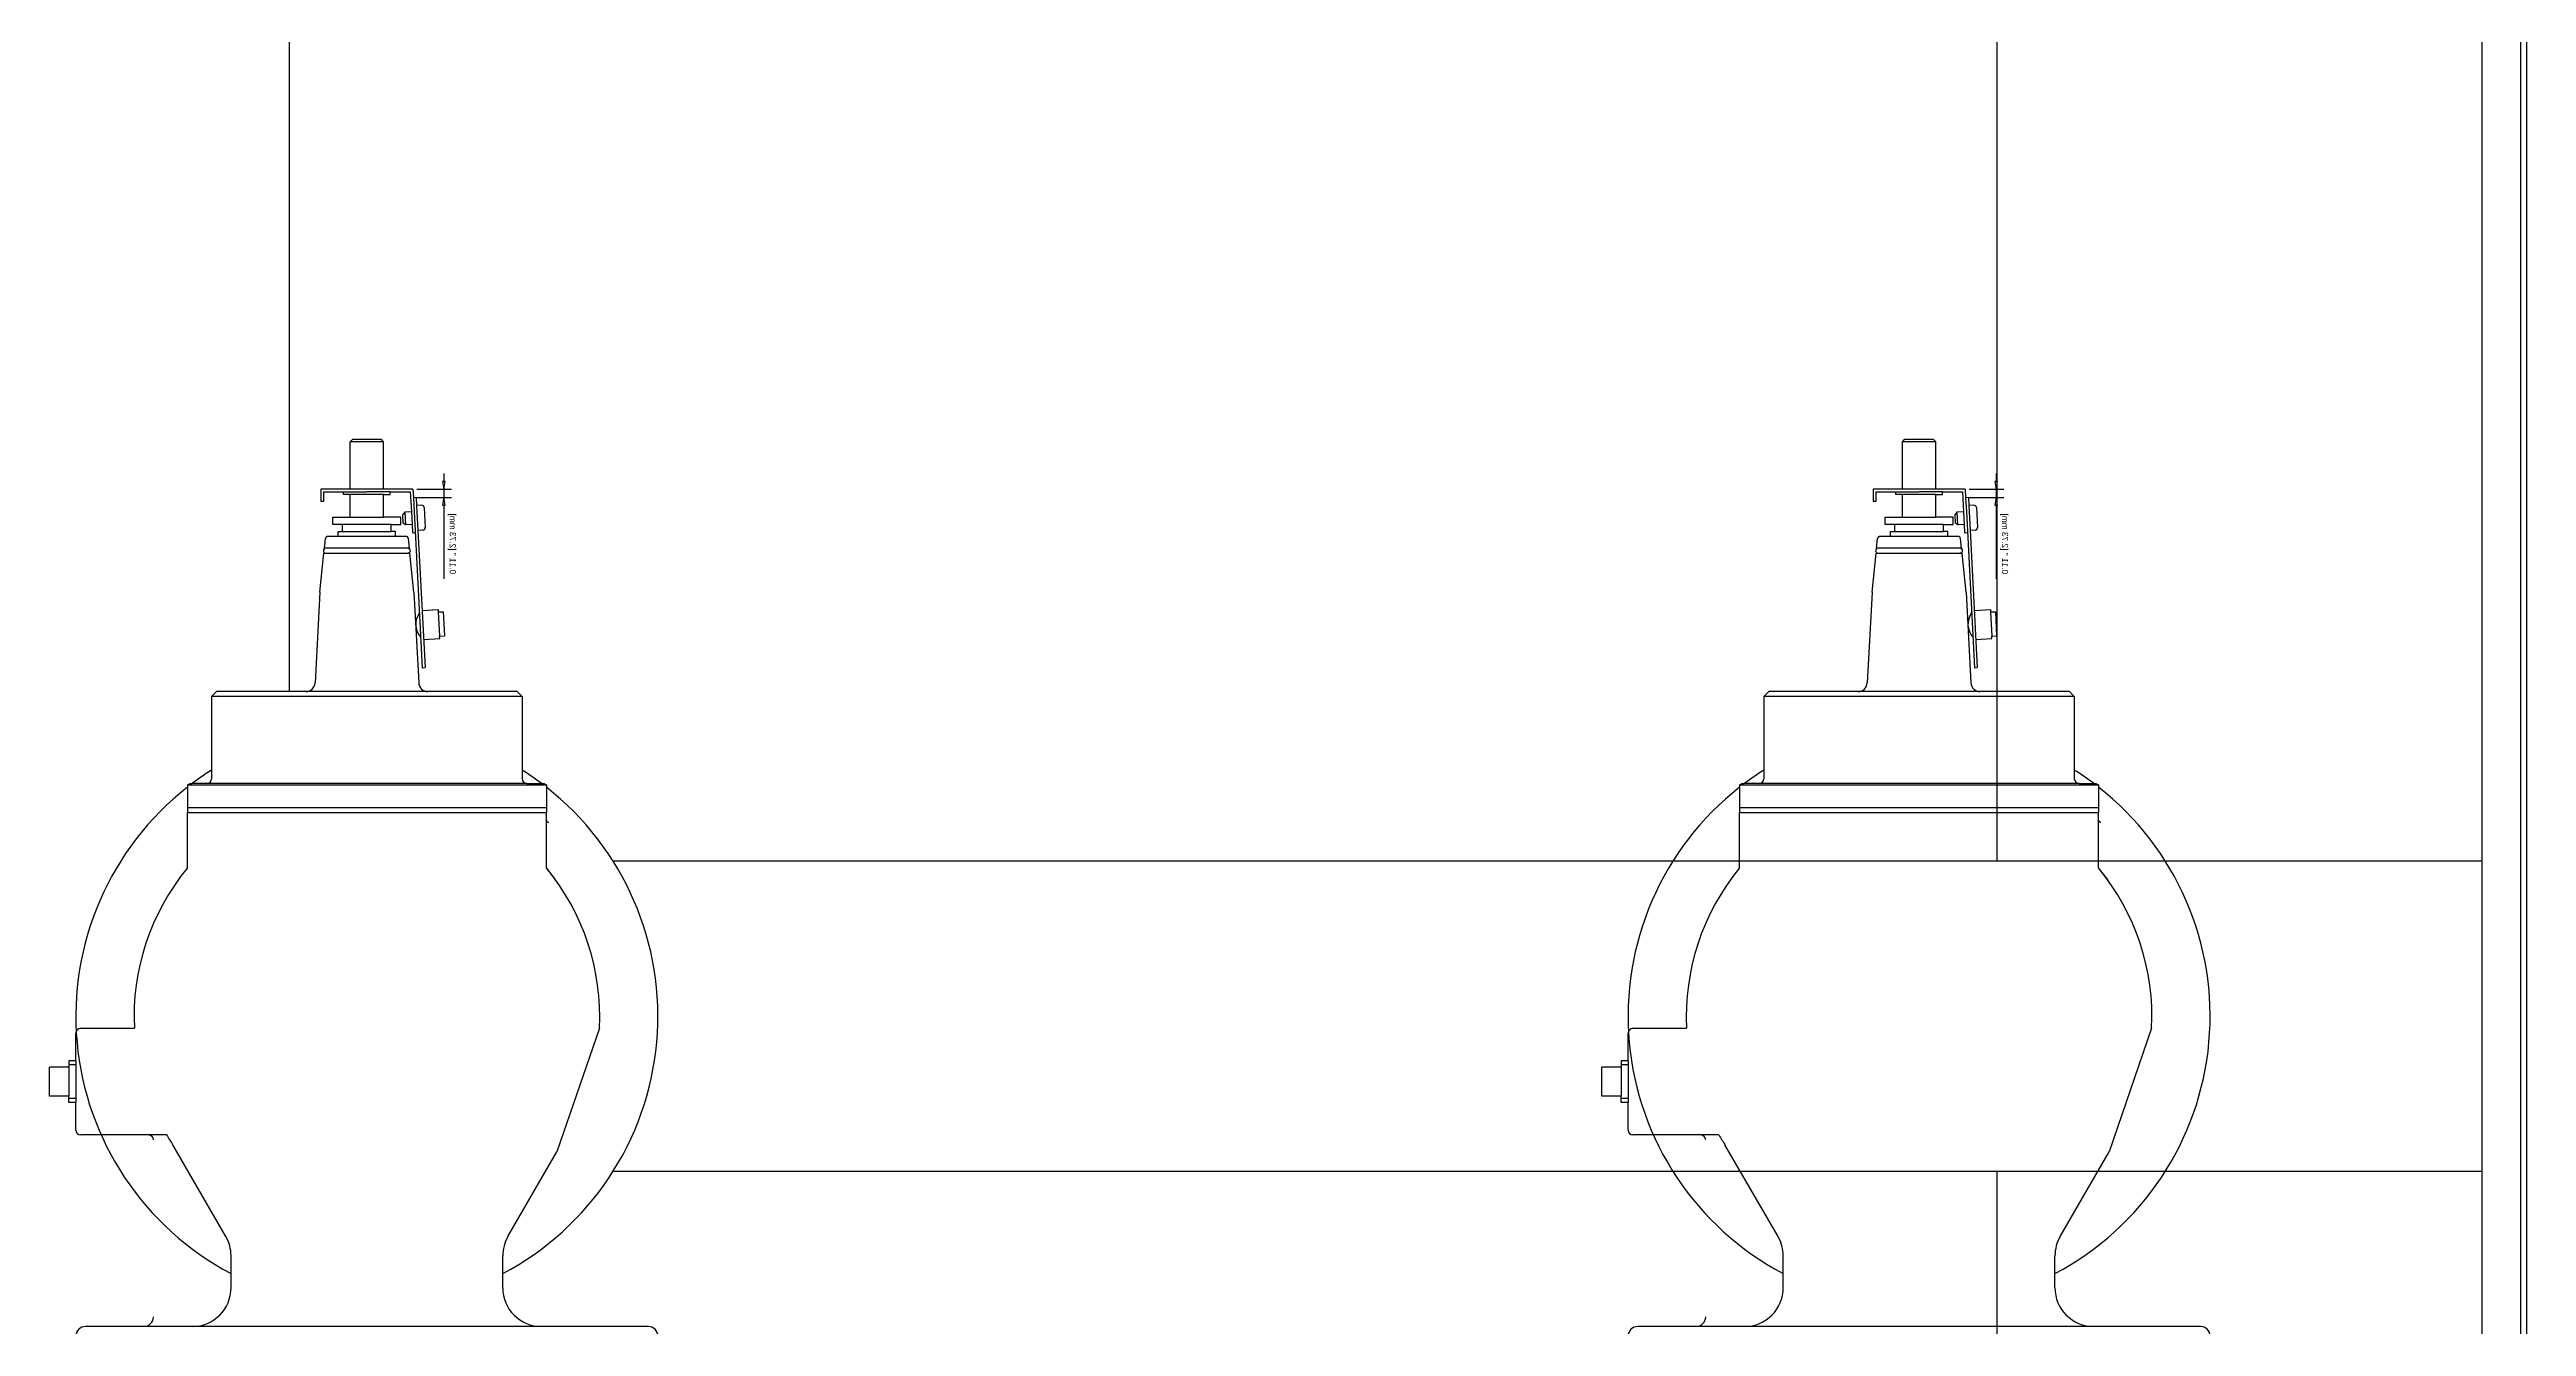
# Model space of a CAD drawing. Header units: inches. Extents: x 3739 to 4246, y 1221 to 1542.
# Drawn here: x 3894.09 to 3926.01, y 1333.11 to 1349.57 of the extents above; entities that cross this region are included whole.
import ezdxf

# ---------------------------------------------------------------- set-up
doc = ezdxf.new("R2010")
doc.units = ezdxf.units.IN
doc.header["$MEASUREMENT"] = 0
for name, color, linetype in [('WATANK', 7, 'Continuous'), ('WDPUMP', 7, 'Continuous'), ('WEPC', 7, 'Continuous'), ('WSPUMP', 7, 'Continuous')]:
    doc.layers.add(name, color=color, linetype=linetype)

msp = doc.modelspace()

# ---------------------------------------------------------------- linework, layer by layer
at = {"layer": 'WATANK', "color": 0, "linetype": 'Continuous'}
msp.add_line((3925.4322, 1384.1602), (3925.4322, 1322.1602), dxfattribs=at)
msp.add_line((3925.4322, 1384.1602), (3925.4322, 1322.1602), dxfattribs=at)
at = {"layer": 'WATANK', "color": 0, "linetype": 'Continuous', "lineweight": 15}
msp.add_open_spline([(3925.4322, 1377.1289), (3925.4322, 1323.9102)], degree=1, dxfattribs=at)
msp.add_open_spline([(3925.4322, 1377.1289), (3925.4322, 1323.9102)], degree=1, dxfattribs=at)
at = {"layer": 'WDPUMP', "color": 0, "linetype": 'Continuous'}
for p, q in [((3897.1822, 1359.0362), (3897.1822, 1341.2917)), ((3919.1822, 1359.0362), (3919.1822, 1341.2917)), ((3897.9682, 1344.5124), (3897.9995, 1344.5437)), ((3897.9682, 1343.9016), (3897.9682, 1344.5124)), ((3898.3962, 1344.5124), (3897.9682, 1344.5124)), ((3897.9995, 1344.5437), (3898.3649, 1344.5437)), ((3898.3962, 1344.5124), (3898.3649, 1344.5437)), ((3898.3962, 1343.9016), (3898.3962, 1344.5124)), ((3917.9682, 1344.5124), (3917.9995, 1344.5437)), ((3917.9682, 1343.9016), (3917.9682, 1344.5124)), ((3918.3962, 1344.5124), (3917.9682, 1344.5124)), ((3917.9995, 1344.5437), (3918.3649, 1344.5437)), ((3918.3962, 1344.5124), (3918.3649, 1344.5437)), ((3918.3962, 1343.9016), (3918.3962, 1344.5124)), ((3899.1912, 1344.0016), (3899.1559, 1344.0016)), ((3899.1559, 1344.0016), (3899.1735, 1343.9016)), ((3899.1735, 1344.1016), (3899.1735, 1344.0016)), ((3899.1735, 1343.9016), (3899.1912, 1344.0016)), ((3919.1912, 1344.0016), (3919.1559, 1344.0016)), ((3919.1559, 1344.0016), (3919.1735, 1343.9016)), ((3919.1735, 1344.1016), (3919.1735, 1344.0016)), ((3919.1735, 1343.9016), (3919.1912, 1344.0016)), ((3898.7757, 1343.9016), (3897.5887, 1343.9016)), ((3897.5887, 1343.9016), (3897.5887, 1343.7407)), ((3897.6246, 1343.7407), (3897.5887, 1343.7407)), ((3897.6246, 1343.8657), (3897.8822, 1343.8657)), ((3897.6246, 1343.8657), (3897.6246, 1343.7407)), ((3897.8822, 1343.8657), (3898.1822, 1343.8657)), ((3897.8822, 1343.8307), (3897.8822, 1343.8657)), ((3897.9682, 1343.8307), (3897.8822, 1343.8307)), ((3898.3962, 1343.8307), (3897.9682, 1343.8307)), ((3897.9682, 1343.5409), (3897.9682, 1343.8307)), ((3898.4822, 1343.8657), (3898.1822, 1343.8657)), ((3898.3962, 1343.8307), (3898.4822, 1343.8307)), ((3898.3962, 1343.5409), (3898.3962, 1343.8307)), ((3898.4822, 1343.8307), (3898.4822, 1343.8657)), ((3898.4822, 1343.8657), (3898.7416, 1343.8657)), ((3898.7552, 1343.6072), (3898.6702, 1343.6027)), ((3898.7416, 1343.8657), (3898.7552, 1343.6072)), ((3898.7552, 1343.6072), (3898.7637, 1343.4436)), ((3898.7757, 1343.9016), (3898.7813, 1343.7941)), ((3898.7813, 1343.7941), (3898.8172, 1343.7959)), ((3898.7813, 1343.7941), (3898.791, 1343.6091)), ((3898.791, 1343.6091), (3898.7996, 1343.4455)), ((3898.8172, 1343.7959), (3898.8227, 1343.6898)), ((3898.8874, 1343.6931), (3898.8227, 1343.6898)), ((3898.8227, 1343.6898), (3898.8396, 1343.3686)), ((3898.8257, 1343.9016), (3899.2735, 1343.9016)), ((3898.8313, 1343.7941), (3899.2735, 1343.7941)), ((3898.9203, 1343.6635), (3898.9339, 1343.4049)), ((3899.1735, 1343.7941), (3899.1559, 1343.6941)), ((3899.1559, 1343.6941), (3899.1912, 1343.6941)), ((3899.1735, 1343.9016), (3899.1735, 1343.7941)), ((3899.1912, 1343.6941), (3899.1735, 1343.7941)), ((3899.1735, 1343.6941), (3899.1735, 1343.5941)), ((3918.7757, 1343.9016), (3917.5887, 1343.9016)), ((3917.5887, 1343.9016), (3917.5887, 1343.7407)), ((3917.6246, 1343.7407), (3917.5887, 1343.7407)), ((3917.6246, 1343.8657), (3917.8822, 1343.8657)), ((3917.6246, 1343.8657), (3917.6246, 1343.7407)), ((3917.8822, 1343.8657), (3918.1822, 1343.8657)), ((3917.8822, 1343.8307), (3917.8822, 1343.8657)), ((3917.9682, 1343.8307), (3917.8822, 1343.8307)), ((3918.3962, 1343.8307), (3917.9682, 1343.8307)), ((3917.9682, 1343.5409), (3917.9682, 1343.8307)), ((3918.4822, 1343.8657), (3918.1822, 1343.8657)), ((3918.3962, 1343.8307), (3918.4822, 1343.8307)), ((3918.3962, 1343.5409), (3918.3962, 1343.8307)), ((3918.4822, 1343.8307), (3918.4822, 1343.8657)), ((3918.4822, 1343.8657), (3918.7416, 1343.8657)), ((3918.7552, 1343.6072), (3918.6702, 1343.6027)), ((3918.7416, 1343.8657), (3918.7552, 1343.6072)), ((3918.7552, 1343.6072), (3918.7637, 1343.4436)), ((3918.7757, 1343.9016), (3918.7813, 1343.7941)), ((3918.7813, 1343.7941), (3918.8172, 1343.7959)), ((3918.7813, 1343.7941), (3918.791, 1343.6091)), ((3918.791, 1343.6091), (3918.7996, 1343.4455)), ((3918.8172, 1343.7959), (3918.8227, 1343.6898)), ((3918.8874, 1343.6931), (3918.8227, 1343.6898)), ((3918.8227, 1343.6898), (3918.8396, 1343.3686)), ((3918.8257, 1343.9016), (3919.2735, 1343.9016)), ((3918.8313, 1343.7941), (3919.2735, 1343.7941)), ((3918.9203, 1343.6635), (3918.9339, 1343.4049)), ((3919.1735, 1343.7941), (3919.1559, 1343.6941)), ((3919.1559, 1343.6941), (3919.1912, 1343.6941)), ((3919.1735, 1343.9016), (3919.1735, 1343.7941)), ((3919.1912, 1343.6941), (3919.1735, 1343.7941)), ((3919.1735, 1343.6941), (3919.1735, 1343.5941)), ((3898.6852, 1343.2922), (3897.6791, 1343.2922)), ((3897.7447, 1343.5409), (3897.9682, 1343.5409)), ((3897.7447, 1343.4472), (3897.7447, 1343.5409)), ((3897.8697, 1343.4472), (3897.7447, 1343.4472)), ((3897.8117, 1343.3534), (3897.8697, 1343.3534)), ((3897.8117, 1343.2922), (3897.8117, 1343.3534)), ((3898.4947, 1343.4472), (3897.8697, 1343.4472)), ((3897.8697, 1343.3534), (3897.8697, 1343.4472)), ((3897.8697, 1343.3534), (3898.4947, 1343.3534)), ((3897.9682, 1343.5409), (3898.3962, 1343.5409)), ((3898.6197, 1343.5409), (3898.3962, 1343.5409)), ((3898.4947, 1343.3534), (3898.4947, 1343.4472)), ((3898.4947, 1343.4472), (3898.6197, 1343.4472)), ((3898.5527, 1343.3534), (3898.4947, 1343.3534)), ((3898.5527, 1343.2922), (3898.5527, 1343.3534)), ((3898.6197, 1343.4472), (3898.6197, 1343.5409)), ((3898.6702, 1343.6027), (3898.6412, 1343.5706)), ((3898.6412, 1343.5706), (3898.6466, 1343.4681)), ((3898.6788, 1343.4392), (3898.6466, 1343.4681)), ((3898.6702, 1343.6027), (3898.6788, 1343.4392)), ((3898.7637, 1343.4436), (3898.6788, 1343.4392)), ((3898.7637, 1343.4436), (3898.7692, 1343.3398)), ((3898.7692, 1343.3398), (3898.805, 1343.3417)), ((3898.7996, 1343.4455), (3898.8964, 1341.5983)), ((3898.9043, 1343.372), (3898.8396, 1343.3686)), ((3898.8396, 1343.3686), (3898.9322, 1341.6002)), ((3899.1735, 1343.5941), (3899.1735, 1342.7449)), ((3918.6852, 1343.2922), (3917.6791, 1343.2922)), ((3917.7447, 1343.5409), (3917.9682, 1343.5409)), ((3917.7447, 1343.4472), (3917.7447, 1343.5409)), ((3917.8697, 1343.4472), (3917.7447, 1343.4472)), ((3917.8117, 1343.3534), (3917.8697, 1343.3534)), ((3917.8117, 1343.2922), (3917.8117, 1343.3534)), ((3918.4947, 1343.4472), (3917.8697, 1343.4472)), ((3917.8697, 1343.3534), (3917.8697, 1343.4472)), ((3917.8697, 1343.3534), (3918.4947, 1343.3534)), ((3917.9682, 1343.5409), (3918.3962, 1343.5409)), ((3918.6197, 1343.5409), (3918.3962, 1343.5409)), ((3918.4947, 1343.3534), (3918.4947, 1343.4472)), ((3918.4947, 1343.4472), (3918.6197, 1343.4472)), ((3918.5527, 1343.3534), (3918.4947, 1343.3534)), ((3918.5527, 1343.2922), (3918.5527, 1343.3534)), ((3918.6197, 1343.4472), (3918.6197, 1343.5409)), ((3918.6702, 1343.6027), (3918.6412, 1343.5706)), ((3918.6412, 1343.5706), (3918.6466, 1343.4681)), ((3918.6788, 1343.4392), (3918.6466, 1343.4681)), ((3918.6702, 1343.6027), (3918.6788, 1343.4392)), ((3918.7637, 1343.4436), (3918.6788, 1343.4392)), ((3918.7637, 1343.4436), (3918.7692, 1343.3398)), ((3918.7692, 1343.3398), (3918.805, 1343.3417)), ((3918.7996, 1343.4455), (3918.8964, 1341.5983)), ((3918.9043, 1343.372), (3918.8396, 1343.3686)), ((3918.8396, 1343.3686), (3918.9322, 1341.6002)), ((3919.1735, 1343.5941), (3919.1735, 1342.7449)), ((3897.5756, 1342.5749), (3897.628, 1343.074)), ((3897.628, 1343.074), (3898.7363, 1343.074)), ((3897.628, 1343.074), (3897.6554, 1343.074)), ((3897.6351, 1343.141), (3897.648, 1343.2641)), ((3898.7293, 1343.141), (3897.6351, 1343.141)), ((3897.6554, 1343.141), (3897.6351, 1343.141)), ((3898.709, 1343.141), (3898.7293, 1343.141)), ((3898.7363, 1343.074), (3898.709, 1343.074)), ((3898.7293, 1343.141), (3898.7164, 1343.2641)), ((3898.7888, 1342.5749), (3898.7363, 1343.074)), ((3917.5756, 1342.5749), (3917.628, 1343.074)), ((3917.628, 1343.074), (3918.7363, 1343.074)), ((3917.628, 1343.074), (3917.6554, 1343.074)), ((3917.6351, 1343.141), (3917.648, 1343.2641)), ((3918.7293, 1343.141), (3917.6351, 1343.141)), ((3917.6554, 1343.141), (3917.6351, 1343.141)), ((3918.709, 1343.141), (3918.7293, 1343.141)), ((3918.7363, 1343.074), (3918.709, 1343.074)), ((3918.7293, 1343.141), (3918.7164, 1343.2641)), ((3918.7888, 1342.5749), (3918.7363, 1343.074)), ((3897.5756, 1342.5749), (3897.5142, 1341.4036)), ((3898.7888, 1342.5749), (3898.8502, 1341.4036)), ((3898.8936, 1342.3382), (3899.1005, 1342.349)), ((3899.1005, 1342.349), (3899.1021, 1342.3179)), ((3917.5756, 1342.5749), (3917.5142, 1341.4036)), ((3918.7888, 1342.5749), (3918.8502, 1341.4036)), ((3918.8936, 1342.3382), (3919.1005, 1342.349)), ((3919.1005, 1342.349), (3919.1021, 1342.3179)), ((3899.1021, 1342.3179), (3899.1645, 1342.3212)), ((3899.1021, 1342.3179), (3899.1185, 1342.0057)), ((3899.1185, 1342.0057), (3899.1809, 1342.009)), ((3899.1645, 1342.3212), (3899.1809, 1342.009)), ((3919.1021, 1342.3179), (3919.1645, 1342.3212)), ((3919.1021, 1342.3179), (3919.1185, 1342.0057)), ((3919.1185, 1342.0057), (3919.1809, 1342.009)), ((3919.1645, 1342.3212), (3919.1809, 1342.009)), ((3898.9132, 1341.9637), (3899.1201, 1341.9746)), ((3899.1201, 1341.9746), (3899.1185, 1342.0057)), ((3918.9132, 1341.9637), (3919.1201, 1341.9746)), ((3919.1201, 1341.9746), (3919.1185, 1342.0057)), ((3898.8964, 1341.5983), (3898.9322, 1341.6002)), ((3918.8964, 1341.5983), (3918.9322, 1341.6002)), ((3896.2447, 1341.2917), (3896.1822, 1341.2292)), ((3900.1822, 1341.2292), (3896.1822, 1341.2292)), ((3896.1822, 1341.2292), (3896.1822, 1340.1672)), ((3900.1197, 1341.2917), (3896.2447, 1341.2917)), ((3900.1197, 1341.2917), (3900.1822, 1341.2292)), ((3900.1822, 1341.2292), (3900.1822, 1340.1672)), ((3916.2447, 1341.2917), (3916.1822, 1341.2292)), ((3920.1822, 1341.2292), (3916.1822, 1341.2292)), ((3916.1822, 1341.2292), (3916.1822, 1340.1672)), ((3920.1197, 1341.2917), (3916.2447, 1341.2917)), ((3920.1197, 1341.2917), (3920.1822, 1341.2292)), ((3920.1822, 1341.2292), (3920.1822, 1340.1672)), ((3896.1197, 1340.1047), (3895.9322, 1340.1047)), ((3900.2447, 1340.1047), (3896.1197, 1340.1047)), ((3900.2447, 1340.1047), (3900.4322, 1340.1047)), ((3916.1197, 1340.1047), (3915.9322, 1340.1047)), ((3920.2447, 1340.1047), (3916.1197, 1340.1047)), ((3920.2447, 1340.1047), (3920.4322, 1340.1047)), ((3895.8697, 1340.0879), (3900.4947, 1340.0879)), ((3895.8697, 1340.0879), (3895.8697, 1339.7312)), ((3900.4947, 1339.7922), (3895.8697, 1339.7922)), ((3900.4947, 1340.0879), (3900.4947, 1339.7312)), ((3915.8697, 1340.0879), (3920.4947, 1340.0879)), ((3915.8697, 1340.0879), (3915.8697, 1339.7312)), ((3920.4947, 1339.7922), (3915.8697, 1339.7922)), ((3920.4947, 1340.0879), (3920.4947, 1339.7312)), ((3895.8697, 1339.7312), (3900.4947, 1339.7312)), ((3895.8697, 1339.0168), (3895.8697, 1339.7312)), ((3900.4947, 1339.0168), (3900.4947, 1339.7312)), ((3915.8697, 1339.7312), (3920.4947, 1339.7312)), ((3915.8697, 1339.0168), (3915.8697, 1339.7312)), ((3920.4947, 1339.0168), (3920.4947, 1339.7312)), ((3915.01, 1339.1062), (3901.3543, 1339.1062)), ((3925.4322, 1339.1062), (3921.3543, 1339.1062)), ((3894.4947, 1336.95), (3895.1866, 1336.95)), ((3901.1781, 1336.95), (3900.6291, 1335.3562)), ((3914.4947, 1336.95), (3915.1866, 1336.95)), ((3921.1781, 1336.95), (3920.6291, 1335.3562)), ((3894.4322, 1336.5297), (3894.4322, 1336.8875)), ((3914.4322, 1336.5297), (3914.4322, 1336.8875)), ((3894.3433, 1336.45), (3894.0933, 1336.45)), ((3894.0933, 1336.075), (3894.0933, 1336.45)), ((3894.4322, 1336.5297), (3894.3433, 1336.5325)), ((3894.3433, 1336.5325), (3894.3433, 1336.45)), ((3894.4322, 1336.4785), (3894.3433, 1336.4785)), ((3894.3433, 1336.45), (3894.3433, 1336.075)), ((3894.4322, 1336.5297), (3894.4322, 1335.9952)), ((3914.3433, 1336.45), (3914.0933, 1336.45)), ((3914.0933, 1336.075), (3914.0933, 1336.45)), ((3914.4322, 1336.5297), (3914.3433, 1336.5325)), ((3914.3433, 1336.5325), (3914.3433, 1336.45)), ((3914.4322, 1336.4785), (3914.3433, 1336.4785)), ((3914.3433, 1336.45), (3914.3433, 1336.075)), ((3914.4322, 1336.5297), (3914.4322, 1335.9952)), ((3894.3433, 1336.075), (3894.0933, 1336.075)), ((3894.3433, 1335.9925), (3894.3433, 1336.075)), ((3894.4322, 1336.0465), (3894.3433, 1336.0465)), ((3894.4322, 1335.9952), (3894.3433, 1335.9925)), ((3894.4322, 1335.6375), (3894.4322, 1335.9952)), ((3914.3433, 1336.075), (3914.0933, 1336.075)), ((3914.3433, 1335.9925), (3914.3433, 1336.075)), ((3914.4322, 1336.0465), (3914.3433, 1336.0465)), ((3914.4322, 1335.9952), (3914.3433, 1335.9925)), ((3914.4322, 1335.6375), (3914.4322, 1335.9952)), ((3895.6027, 1335.575), (3894.4947, 1335.575)), ((3896.3652, 1334.2652), (3895.6812, 1335.4499)), ((3899.9992, 1334.2652), (3900.6291, 1335.3562)), ((3915.6027, 1335.575), (3914.4947, 1335.575)), ((3916.3652, 1334.2652), (3915.6812, 1335.4499)), ((3919.9992, 1334.2652), (3920.6291, 1335.3562)), ((3915.01, 1335.1062), (3901.3543, 1335.1062)), ((3925.4322, 1335.1062), (3921.3543, 1335.1062)), ((3896.4322, 1333.6062), (3896.4322, 1334.0152)), ((3899.9322, 1333.6062), (3899.9322, 1334.0152)), ((3916.4322, 1333.6062), (3916.4322, 1334.0152)), ((3919.9322, 1333.6062), (3919.9322, 1334.0152)), ((3895.9322, 1333.1062), (3894.5572, 1333.1062)), ((3900.4322, 1333.1062), (3895.9322, 1333.1062)), ((3901.8072, 1333.1062), (3900.4322, 1333.1062)), ((3915.9322, 1333.1062), (3914.5572, 1333.1062)), ((3920.4322, 1333.1062), (3915.9322, 1333.1062)), ((3921.8072, 1333.1062), (3920.4322, 1333.1062))]:
    msp.add_line(p, q, dxfattribs=at)
for centre, radius, start, end in [((3898.8891, 1343.6619), 0.0313, 3, 93), ((3918.8891, 1343.6619), 0.0313, 3, 93), ((3897.6791, 1343.2609), 0.0313, 90, 174), ((3898.6852, 1343.2609), 0.0313, 6, 90), ((3898.9026, 1343.4032), 0.0313, 273, 3), ((3917.6791, 1343.2609), 0.0313, 90, 174), ((3918.6852, 1343.2609), 0.0313, 6, 90), ((3918.9026, 1343.4032), 0.0313, 273, 3), ((3897.6554, 1343.1075), 0.0335, 90, 270), ((3898.709, 1343.1075), 0.0335, 270, 90), ((3917.6554, 1343.1075), 0.0335, 90, 270), ((3918.709, 1343.1075), 0.0335, 270, 90), ((3899.0561, 1342.159), 0.2451, 143.38148, 222.61852), ((3919.0561, 1342.159), 0.2451, 143.38148, 222.61852), ((3897.3963, 1341.4097), 0.1181, 270, 357), ((3898.9681, 1341.4097), 0.1181, 183, 270), ((3917.3963, 1341.4097), 0.1181, 270, 357), ((3918.9681, 1341.4097), 0.1181, 183, 270), ((3895.9322, 1339.9797), 0.125, 90, 120), ((3898.1822, 1337.1062), 3.75, 122.23095, 127.33207), ((3896.1197, 1340.1672), 0.0625, 270, 0), ((3898.1822, 1337.1062), 3.75, 52.66793, 57.76905), ((3900.2447, 1340.1672), 0.0625, 180, 270), ((3900.4322, 1339.9797), 0.125, 60, 90), ((3915.9322, 1339.9797), 0.125, 90, 120), ((3918.1822, 1337.1062), 3.75, 122.23095, 127.33207), ((3916.1197, 1340.1672), 0.0625, 270, 0), ((3918.1822, 1337.1062), 3.75, 52.66793, 57.76905), ((3920.2447, 1340.1672), 0.0625, 180, 270), ((3920.4322, 1339.9797), 0.125, 60, 90), ((3898.1822, 1337.1062), 3.75, 128.07312, 242.18186), ((3898.1822, 1337.1062), 3.75, 297.81814, 51.92688), ((3918.1822, 1337.1062), 3.75, 128.07312, 242.18186), ((3918.1822, 1337.1062), 3.75, 297.81814, 51.92688), ((3900.5255, 1339.6375), 0.0313, 190.25487, 270), ((3920.5255, 1339.6375), 0.0313, 190.25487, 270), ((3898.1822, 1337.1062), 3, 140.42878, 182.98455), ((3898.1822, 1337.1062), 3, 35.68533, 39.57122), ((3898.1822, 1337.1062), 3, 357.01545, 39.57122), ((3918.1822, 1337.1062), 3, 140.42878, 182.98455), ((3918.1822, 1337.1062), 3, 35.68533, 39.57122), ((3918.1822, 1337.1062), 3, 357.01545, 39.57122), ((3894.4947, 1336.8875), 0.0625, 90, 180), ((3914.4947, 1336.8875), 0.0625, 90, 180), ((3894.4947, 1335.6375), 0.0625, 180, 270), ((3914.4947, 1335.6375), 0.0625, 180, 270), ((3895.3697, 1335.5125), 0.0625, 0, 90), ((3898.1822, 1337.1062), 3, 210.69048, 213.607), ((3915.3697, 1335.5125), 0.0625, 0, 90), ((3918.1822, 1337.1062), 3, 210.69048, 213.607), ((3895.9322, 1334.0152), 0.5, 0, 30), ((3900.4322, 1334.0152), 0.5, 150, 180), ((3915.9322, 1334.0152), 0.5, 0, 30), ((3920.4322, 1334.0152), 0.5, 150, 180), ((3895.9322, 1333.6062), 0.5, 270, 0), ((3900.4322, 1333.6062), 0.5, 180, 270), ((3915.9322, 1333.6062), 0.5, 270, 0), ((3920.4322, 1333.6062), 0.5, 180, 270), ((3894.5572, 1332.9812), 0.125, 90, 180), ((3895.3072, 1333.2312), 0.125, 270, 0), ((3901.8072, 1332.9812), 0.125, 0, 90), ((3914.5572, 1332.9812), 0.125, 90, 180), ((3915.3072, 1333.2312), 0.125, 270, 0), ((3921.8072, 1332.9812), 0.125, 0, 90)]:
    msp.add_arc(centre, radius, start, end, dxfattribs=at)
at = {"layer": 'WEPC', "color": 0, "linetype": 'Continuous'}
for p, q in [((3925.9322, 1353.9224), (3925.9322, 1312.5352)), ((3925.9322, 1353.9224), (3925.9322, 1312.5352)), ((3926.0079, 1353.9224), (3926.0079, 1312.5352)), ((3926.0079, 1353.9224), (3926.0079, 1312.5352))]:
    msp.add_line(p, q, dxfattribs=at)
at = {"layer": 'WSPUMP', "color": 0, "linetype": 'Continuous'}
for p, q in [((3897.1822, 1359.0362), (3897.1822, 1341.2917)), ((3919.1822, 1359.0362), (3919.1822, 1339.1062)), ((3897.9682, 1344.5124), (3897.9995, 1344.5437)), ((3897.9682, 1343.9016), (3897.9682, 1344.5124)), ((3898.3962, 1344.5124), (3897.9682, 1344.5124)), ((3897.9995, 1344.5437), (3898.3649, 1344.5437)), ((3898.3962, 1344.5124), (3898.3649, 1344.5437)), ((3898.3962, 1343.9016), (3898.3962, 1344.5124)), ((3899.1912, 1344.0016), (3899.1559, 1344.0016)), ((3899.1559, 1344.0016), (3899.1735, 1343.9016)), ((3899.1735, 1344.1016), (3899.1735, 1344.0016)), ((3899.1735, 1343.9016), (3899.1912, 1344.0016)), ((3898.7757, 1343.9016), (3897.5887, 1343.9016)), ((3897.5887, 1343.9016), (3897.5887, 1343.7407)), ((3897.6246, 1343.7407), (3897.5887, 1343.7407)), ((3897.6246, 1343.8657), (3897.8822, 1343.8657)), ((3897.6246, 1343.8657), (3897.6246, 1343.7407)), ((3897.8822, 1343.8657), (3898.1822, 1343.8657)), ((3897.8822, 1343.8307), (3897.8822, 1343.8657)), ((3897.9682, 1343.8307), (3897.8822, 1343.8307)), ((3898.3962, 1343.8307), (3897.9682, 1343.8307)), ((3897.9682, 1343.5409), (3897.9682, 1343.8307)), ((3898.4822, 1343.8657), (3898.1822, 1343.8657)), ((3898.3962, 1343.8307), (3898.4822, 1343.8307)), ((3898.3962, 1343.5409), (3898.3962, 1343.8307)), ((3898.4822, 1343.8307), (3898.4822, 1343.8657)), ((3898.4822, 1343.8657), (3898.7416, 1343.8657)), ((3898.7552, 1343.6072), (3898.6702, 1343.6027)), ((3898.7416, 1343.8657), (3898.7552, 1343.6072)), ((3898.7552, 1343.6072), (3898.7637, 1343.4436)), ((3898.7757, 1343.9016), (3898.7813, 1343.7941)), ((3898.7813, 1343.7941), (3898.8172, 1343.7959)), ((3898.7813, 1343.7941), (3898.791, 1343.6091)), ((3898.791, 1343.6091), (3898.7996, 1343.4455)), ((3898.8172, 1343.7959), (3898.8227, 1343.6898)), ((3898.8874, 1343.6931), (3898.8227, 1343.6898)), ((3898.8227, 1343.6898), (3898.8396, 1343.3686)), ((3898.8257, 1343.9016), (3899.2735, 1343.9016)), ((3898.8313, 1343.7941), (3899.2735, 1343.7941)), ((3898.9203, 1343.6635), (3898.9339, 1343.4049)), ((3899.1735, 1343.7941), (3899.1559, 1343.6941)), ((3899.1559, 1343.6941), (3899.1912, 1343.6941)), ((3899.1735, 1343.9016), (3899.1735, 1343.7941)), ((3899.1912, 1343.6941), (3899.1735, 1343.7941)), ((3899.1735, 1343.6941), (3899.1735, 1343.5941)), ((3898.6852, 1343.2922), (3897.6791, 1343.2922)), ((3897.7447, 1343.5409), (3897.9682, 1343.5409)), ((3897.7447, 1343.4472), (3897.7447, 1343.5409)), ((3897.8697, 1343.4472), (3897.7447, 1343.4472)), ((3897.8117, 1343.3534), (3897.8697, 1343.3534)), ((3897.8117, 1343.2922), (3897.8117, 1343.3534)), ((3898.4947, 1343.4472), (3897.8697, 1343.4472)), ((3897.8697, 1343.3534), (3897.8697, 1343.4472)), ((3897.8697, 1343.3534), (3898.4947, 1343.3534)), ((3897.9682, 1343.5409), (3898.3962, 1343.5409)), ((3898.6197, 1343.5409), (3898.3962, 1343.5409)), ((3898.4947, 1343.3534), (3898.4947, 1343.4472)), ((3898.4947, 1343.4472), (3898.6197, 1343.4472)), ((3898.5527, 1343.3534), (3898.4947, 1343.3534)), ((3898.5527, 1343.2922), (3898.5527, 1343.3534)), ((3898.6197, 1343.4472), (3898.6197, 1343.5409)), ((3898.6702, 1343.6027), (3898.6412, 1343.5706)), ((3898.6412, 1343.5706), (3898.6466, 1343.4681)), ((3898.6788, 1343.4392), (3898.6466, 1343.4681)), ((3898.6702, 1343.6027), (3898.6788, 1343.4392)), ((3898.7637, 1343.4436), (3898.6788, 1343.4392)), ((3898.7637, 1343.4436), (3898.7692, 1343.3398)), ((3898.7692, 1343.3398), (3898.805, 1343.3417)), ((3898.7996, 1343.4455), (3898.8964, 1341.5983)), ((3898.9043, 1343.372), (3898.8396, 1343.3686)), ((3898.8396, 1343.3686), (3898.9322, 1341.6002)), ((3899.1735, 1343.5941), (3899.1735, 1342.7449)), ((3897.5756, 1342.5749), (3897.628, 1343.074)), ((3897.628, 1343.074), (3898.7363, 1343.074)), ((3897.628, 1343.074), (3897.6554, 1343.074)), ((3897.6351, 1343.141), (3897.648, 1343.2641)), ((3898.7293, 1343.141), (3897.6351, 1343.141)), ((3897.6554, 1343.141), (3897.6351, 1343.141)), ((3898.709, 1343.141), (3898.7293, 1343.141)), ((3898.7363, 1343.074), (3898.709, 1343.074)), ((3898.7293, 1343.141), (3898.7164, 1343.2641)), ((3898.7888, 1342.5749), (3898.7363, 1343.074)), ((3897.5756, 1342.5749), (3897.5142, 1341.4036)), ((3898.7888, 1342.5749), (3898.8502, 1341.4036)), ((3898.8936, 1342.3382), (3899.1005, 1342.349)), ((3899.1005, 1342.349), (3899.1021, 1342.3179)), ((3899.1021, 1342.3179), (3899.1645, 1342.3212)), ((3899.1021, 1342.3179), (3899.1185, 1342.0057)), ((3899.1185, 1342.0057), (3899.1809, 1342.009)), ((3899.1645, 1342.3212), (3899.1809, 1342.009)), ((3898.9132, 1341.9637), (3899.1201, 1341.9746)), ((3899.1201, 1341.9746), (3899.1185, 1342.0057)), ((3898.8964, 1341.5983), (3898.9322, 1341.6002)), ((3896.2447, 1341.2917), (3896.1822, 1341.2292)), ((3900.1822, 1341.2292), (3896.1822, 1341.2292)), ((3896.1822, 1341.2292), (3896.1822, 1340.1672)), ((3900.1197, 1341.2917), (3896.2447, 1341.2917)), ((3900.1197, 1341.2917), (3900.1822, 1341.2292)), ((3900.1822, 1341.2292), (3900.1822, 1340.1672)), ((3896.1197, 1340.1047), (3895.9322, 1340.1047)), ((3900.2447, 1340.1047), (3896.1197, 1340.1047)), ((3900.2447, 1340.1047), (3900.4322, 1340.1047)), ((3895.8697, 1340.0879), (3900.4947, 1340.0879)), ((3895.8697, 1340.0879), (3895.8697, 1339.7312)), ((3900.4947, 1339.7922), (3895.8697, 1339.7922)), ((3900.4947, 1340.0879), (3900.4947, 1339.7312)), ((3895.8697, 1339.7312), (3900.4947, 1339.7312)), ((3895.8697, 1339.0168), (3895.8697, 1339.7312)), ((3900.4947, 1339.0168), (3900.4947, 1339.7312)), ((3925.4322, 1339.1062), (3901.3543, 1339.1062)), ((3894.4947, 1336.95), (3895.1866, 1336.95)), ((3901.1781, 1336.95), (3900.6291, 1335.3562)), ((3894.4322, 1336.5297), (3894.4322, 1336.8875)), ((3894.3433, 1336.45), (3894.0933, 1336.45)), ((3894.0933, 1336.075), (3894.0933, 1336.45)), ((3894.4322, 1336.5297), (3894.3433, 1336.5325)), ((3894.3433, 1336.5325), (3894.3433, 1336.45)), ((3894.4322, 1336.4785), (3894.3433, 1336.4785)), ((3894.3433, 1336.45), (3894.3433, 1336.075)), ((3894.4322, 1336.5297), (3894.4322, 1335.9952)), ((3894.3433, 1336.075), (3894.0933, 1336.075)), ((3894.3433, 1335.9925), (3894.3433, 1336.075)), ((3894.4322, 1336.0465), (3894.3433, 1336.0465)), ((3894.4322, 1335.9952), (3894.3433, 1335.9925)), ((3894.4322, 1335.6375), (3894.4322, 1335.9952)), ((3895.6027, 1335.575), (3894.4947, 1335.575)), ((3896.3652, 1334.2652), (3895.6812, 1335.4499)), ((3899.9992, 1334.2652), (3900.6291, 1335.3562)), ((3925.4322, 1335.1062), (3901.3543, 1335.1062)), ((3919.1822, 1335.1062), (3919.1822, 1330.0362)), ((3896.4322, 1333.6062), (3896.4322, 1334.0152)), ((3899.9322, 1333.6062), (3899.9322, 1334.0152)), ((3895.9322, 1333.1062), (3894.5572, 1333.1062)), ((3900.4322, 1333.1062), (3895.9322, 1333.1062)), ((3901.8072, 1333.1062), (3900.4322, 1333.1062))]:
    msp.add_line(p, q, dxfattribs=at)
for centre, radius, start, end in [((3898.8891, 1343.6619), 0.0313, 3, 93), ((3897.6791, 1343.2609), 0.0313, 90, 174), ((3898.6852, 1343.2609), 0.0313, 6, 90), ((3898.9026, 1343.4032), 0.0313, 273, 3), ((3897.6554, 1343.1075), 0.0335, 90, 270), ((3898.709, 1343.1075), 0.0335, 270, 90), ((3899.0561, 1342.159), 0.2451, 143.38148, 222.61852), ((3897.3963, 1341.4097), 0.1181, 270, 357), ((3898.9681, 1341.4097), 0.1181, 183, 270), ((3895.9322, 1339.9797), 0.125, 90, 120), ((3898.1822, 1337.1062), 3.75, 122.23095, 127.33207), ((3896.1197, 1340.1672), 0.0625, 270, 0), ((3898.1822, 1337.1062), 3.75, 52.66793, 57.76905), ((3900.2447, 1340.1672), 0.0625, 180, 270), ((3900.4322, 1339.9797), 0.125, 60, 90), ((3898.1822, 1337.1062), 3.75, 128.07312, 242.18186), ((3898.1822, 1337.1062), 3.75, 297.81814, 51.92688), ((3900.5255, 1339.6375), 0.0313, 190.25487, 270), ((3898.1822, 1337.1062), 3, 140.42878, 182.98455), ((3898.1822, 1337.1062), 3, 35.68533, 39.57122), ((3898.1822, 1337.1062), 3, 357.01545, 39.57122), ((3894.4947, 1336.8875), 0.0625, 90, 180), ((3894.4947, 1335.6375), 0.0625, 180, 270), ((3895.3697, 1335.5125), 0.0625, 0, 90), ((3898.1822, 1337.1062), 3, 210.69048, 213.607), ((3895.9322, 1334.0152), 0.5, 0, 30), ((3900.4322, 1334.0152), 0.5, 150, 180), ((3895.9322, 1333.6062), 0.5, 270, 0), ((3900.4322, 1333.6062), 0.5, 180, 270), ((3895.3072, 1333.2312), 0.125, 270, 0)]:
    msp.add_arc(centre, radius, start, end, dxfattribs=at)

# ---------------------------------------------------------------- texts
at = {"layer": 'WDPUMP', "color": 0, "linetype": 'Continuous', "text_generation_flag": 2}
for p in [(3899.2491, 1342.8049), (3919.2491, 1342.8049)]:
    msp.add_text('0.11 " [2.73 mm]', height=0.08, rotation=270, dxfattribs=at).set_placement(p)
at = {"layer": 'WSPUMP', "color": 0, "linetype": 'Continuous', "text_generation_flag": 2}
msp.add_text('0.11 " [2.73 mm]', height=0.08, rotation=270, dxfattribs=at).set_placement((3899.2491, 1342.8049))

doc.saveas('drawing.dxf')
